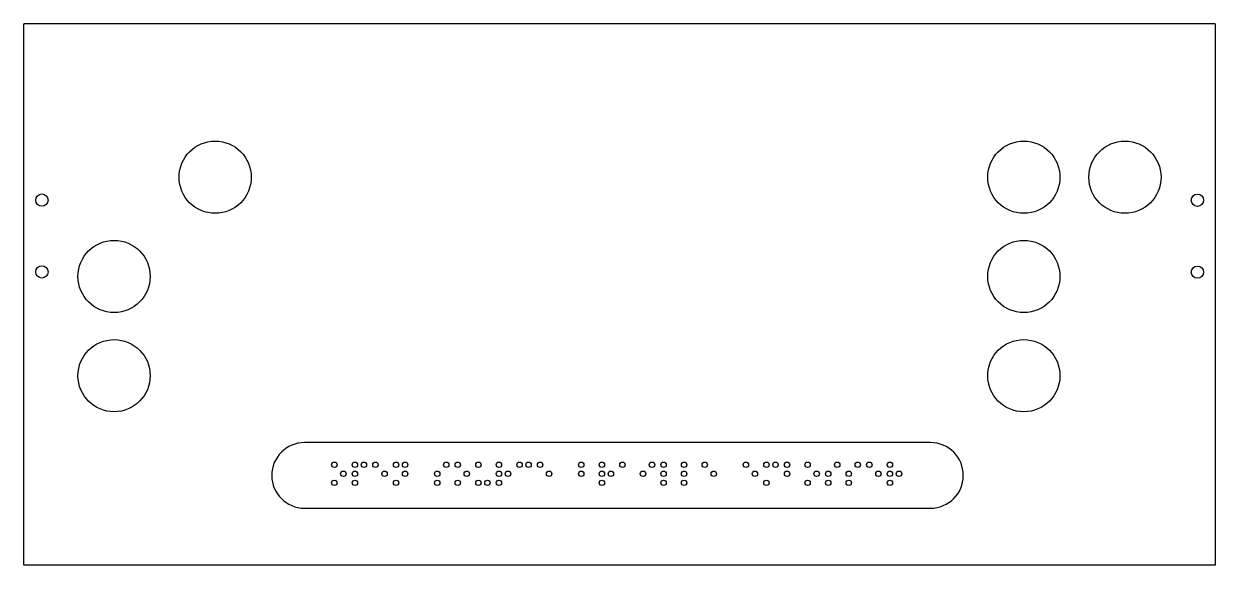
# Model space of a CAD drawing. Extents: x 11 to 578, y 32 to 388.
# Drawn here: x 16.8 to 346.8, y 31.8 to 181.8 of the extents above; entities that cross this region are included whole.
import ezdxf

# ---------------------------------------------------------------- set-up
doc = ezdxf.new("R2010")
doc.units = 0
doc.layers.add('BrailleRAP_V5_600x400_planche1', color=7, linetype='CONTINUOUS')

msp = doc.modelspace()

# ---------------------------------------------------------------- linework, layer by layer
at = {"layer": 'BrailleRAP_V5_600x400_planche1', "color": 3}
for points in [[(16.834167, 31.797121), (16.834167, 181.797171)], [(346.834169, 181.7971), (16.834202, 181.7971)], [(346.834169, 181.7971), (346.834169, 31.797051)], [(346.834169, 31.797121), (16.834202, 31.797121)]]:
    msp.add_lwpolyline(points, dxfattribs=at)
for points in [[(59.834179, 139.297115)], [(303.834157, 139.297115)], [(331.834164, 139.297115)], [(23.534158, 132.958793)], [(340.206039, 132.910956)], [(23.534158, 113.036233)], [(340.206039, 112.988396)], [(31.834172, 111.797101)], [(303.834157, 111.797101)], [(31.834172, 84.297121)], [(303.834157, 84.297121)]]:
    msp.add_lwpolyline(points, close=True, dxfattribs=at)
at = {"layer": 'BrailleRAP_V5_600x400_planche1', "color": 7}
for points in [[(267.989784, 65.745455), (94.583283, 65.745455)], [(94.583283, 47.593628), (267.989784, 47.593628)]]:
    msp.add_lwpolyline(points, dxfattribs=at)
at = {"layer": 'BrailleRAP_V5_600x400_planche1', "color": 3}
for points in [[(59.834179, 139.297115), (59.834179, 144.819851), (64.311281, 149.296954), (69.834017, 149.296954)], [(69.834017, 149.296954), (75.357106, 149.296954), (79.834209, 144.819851), (79.834209, 139.297115)], [(283.834127, 139.297115), (283.834127, 144.819851), (288.31123, 149.296954), (293.834319, 149.296954)], [(293.834319, 149.296954), (299.357055, 149.296954), (303.834157, 144.819851), (303.834157, 139.297115)], [(311.834134, 139.297115), (311.834134, 144.819851), (316.311237, 149.296954), (321.834326, 149.296954)], [(321.834326, 149.296954), (327.357062, 149.296954), (331.834164, 144.819851), (331.834164, 139.297115)], [(69.834017, 129.297277), (64.311281, 129.297277), (59.834179, 133.77438), (59.834179, 139.297115)], [(79.834209, 139.297115), (79.834209, 133.77438), (75.357106, 129.297277), (69.834017, 129.297277)], [(293.834319, 129.297277), (288.31123, 129.297277), (283.834127, 133.77438), (283.834127, 139.297115)], [(303.834157, 139.297115), (303.834157, 133.77438), (299.357055, 129.297277), (293.834319, 129.297277)], [(321.834326, 129.297277), (316.311237, 129.297277), (311.834134, 133.77438), (311.834134, 139.297115)], [(331.834164, 139.297115), (331.834164, 133.77438), (327.357062, 129.297277), (321.834326, 129.297277)], [(20.134086, 132.958793), (20.134086, 133.897534), (20.89538, 134.658829), (21.834122, 134.658829)], [(21.834122, 131.258757), (20.89538, 131.258757), (20.134086, 132.020051), (20.134086, 132.958793)], [(21.834122, 134.658829), (22.772863, 134.658829), (23.534158, 133.897534), (23.534158, 132.958793)], [(23.534158, 132.958793), (23.534158, 132.020051), (22.772863, 131.258757), (21.834122, 131.258757)], [(340.206039, 132.910956), (340.206039, 133.849698), (340.966981, 134.610992), (341.906075, 134.610992)], [(341.906075, 131.21092), (340.966981, 131.21092), (340.206039, 131.972214), (340.206039, 132.910956)], [(341.906075, 134.610992), (342.844817, 134.610992), (343.606111, 133.849698), (343.606111, 132.910956)], [(343.606111, 132.910956), (343.606111, 131.972214), (342.844817, 131.21092), (341.906075, 131.21092)], [(31.834172, 111.797101), (31.834172, 117.319837), (36.311275, 121.796939), (41.834011, 121.796939)], [(41.834011, 121.796939), (47.357099, 121.796939), (51.834202, 117.319837), (51.834202, 111.797101)], [(283.834127, 111.797101), (283.834127, 117.319837), (288.31123, 121.796939), (293.834319, 121.796939)], [(293.834319, 121.796939), (299.357055, 121.796939), (303.834157, 117.319837), (303.834157, 111.797101)], [(20.134086, 113.036233), (20.134086, 113.974974), (20.89538, 114.736269), (21.834122, 114.736269)], [(21.834122, 111.336196), (20.89538, 111.336196), (20.134086, 112.097491), (20.134086, 113.036233)], [(21.834122, 114.736269), (22.772863, 114.736269), (23.534158, 113.974974), (23.534158, 113.036233)], [(23.534158, 113.036233), (23.534158, 112.097491), (22.772863, 111.336196), (21.834122, 111.336196)], [(340.206039, 112.988396), (340.206039, 113.927137), (340.966981, 114.688432), (341.906075, 114.688432)], [(341.906075, 111.28836), (340.966981, 111.28836), (340.206039, 112.049654), (340.206039, 112.988396)], [(341.906075, 114.688432), (342.844817, 114.688432), (343.606111, 113.927137), (343.606111, 112.988396)], [(343.606111, 112.988396), (343.606111, 112.049654), (342.844817, 111.28836), (341.906075, 111.28836)], [(41.834011, 101.797262), (36.311275, 101.797262), (31.834172, 106.274365), (31.834172, 111.797101)], [(51.834202, 111.797101), (51.834202, 106.274365), (47.357099, 101.797262), (41.834011, 101.797262)], [(293.834319, 101.797262), (288.31123, 101.797262), (283.834127, 106.274365), (283.834127, 111.797101)], [(303.834157, 111.797101), (303.834157, 106.274365), (299.357055, 101.797262), (293.834319, 101.797262)], [(31.834172, 84.297121), (31.834172, 89.819857), (36.311275, 94.29696), (41.834011, 94.29696)], [(41.834011, 94.29696), (47.357099, 94.29696), (51.834202, 89.819857), (51.834202, 84.297121)], [(283.834127, 84.297121), (283.834127, 89.819857), (288.31123, 94.29696), (293.834319, 94.29696)], [(293.834319, 94.29696), (299.357055, 94.29696), (303.834157, 89.819857), (303.834157, 84.297121)], [(41.834011, 74.297282), (36.311275, 74.297282), (31.834172, 78.774385), (31.834172, 84.297121)], [(51.834202, 84.297121), (51.834202, 78.774385), (47.357099, 74.297282), (41.834011, 74.297282)], [(293.834319, 74.297282), (288.31123, 74.297282), (283.834127, 78.774385), (283.834127, 84.297121)], [(303.834157, 84.297121), (303.834157, 78.774385), (299.357055, 74.297282), (293.834319, 74.297282)]]:
    msp.add_open_spline(points, degree=3, dxfattribs=at)
at = {"layer": 'BrailleRAP_V5_600x400_planche1', "color": 7}
for points in [[(94.583283, 65.745455), (89.570664, 65.745455), (85.507369, 61.682161), (85.507369, 56.669542)], [(277.065698, 56.669542), (277.065698, 61.682161), (273.002403, 65.745455), (267.989784, 65.745455)], [(102.09438, 59.612802), (102.09438, 60.026963), (102.430225, 60.362807), (102.844386, 60.362807)], [(102.844386, 58.862796), (102.430225, 58.862796), (102.09438, 59.198641), (102.09438, 59.612802)], [(102.844386, 60.362807), (103.258547, 60.362807), (103.594391, 60.026963), (103.594391, 59.612802)], [(103.594391, 59.612802), (103.594391, 59.198641), (103.258547, 58.862796), (102.844386, 58.862796)], [(107.794387, 59.612802), (107.794387, 60.026963), (108.130231, 60.362807), (108.544393, 60.362807)], [(108.544393, 58.862796), (108.130231, 58.862796), (107.794387, 59.198641), (107.794387, 59.612802)], [(108.544393, 60.362807), (108.958554, 60.362807), (109.294398, 60.026963), (109.294398, 59.612802)], [(109.294398, 59.612802), (109.294398, 59.198641), (108.958554, 58.862796), (108.544393, 58.862796)], [(110.294382, 59.612802), (110.294382, 60.026963), (110.630226, 60.362807), (111.044388, 60.362807)], [(111.044388, 58.862796), (110.630226, 58.862796), (110.294382, 59.198641), (110.294382, 59.612802)], [(111.044388, 60.362807), (111.458549, 60.362807), (111.794393, 60.026963), (111.794393, 59.612802)], [(111.794393, 59.612802), (111.794393, 59.198641), (111.458549, 58.862796), (111.044388, 58.862796)], [(113.494394, 59.612802), (113.494394, 60.026963), (113.830238, 60.362807), (114.244399, 60.362807)], [(114.244399, 58.862796), (113.830238, 58.862796), (113.494394, 59.198641), (113.494394, 59.612802)], [(114.244399, 60.362807), (114.65856, 60.362807), (114.994405, 60.026963), (114.994405, 59.612802)], [(114.994405, 59.612802), (114.994405, 59.198641), (114.65856, 58.862796), (114.244399, 58.862796)], [(119.194365, 59.612802), (119.194365, 60.026963), (119.53021, 60.362807), (119.944371, 60.362807)], [(119.944371, 58.862796), (119.53021, 58.862796), (119.194365, 59.198641), (119.194365, 59.612802)], [(119.944371, 60.362807), (120.358532, 60.362807), (120.694376, 60.026963), (120.694376, 59.612802)], [(120.694376, 59.612802), (120.694376, 59.198641), (120.358532, 58.862796), (119.944371, 58.862796)], [(121.694396, 59.612802), (121.694396, 60.026963), (122.03024, 60.362807), (122.444401, 60.362807)], [(122.444401, 58.862796), (122.03024, 58.862796), (121.694396, 59.198641), (121.694396, 59.612802)], [(122.444401, 60.362807), (122.858562, 60.362807), (123.194407, 60.026963), (123.194407, 59.612802)], [(123.194407, 59.612802), (123.194407, 59.198641), (122.858562, 58.862796), (122.444401, 58.862796)], [(133.094374, 59.612802), (133.094374, 60.026963), (133.430218, 60.362807), (133.844379, 60.362807)], [(133.844379, 58.862796), (133.430218, 58.862796), (133.094374, 59.198641), (133.094374, 59.612802)], [(133.844379, 60.362807), (134.258541, 60.362807), (134.594385, 60.026963), (134.594385, 59.612802)], [(134.594385, 59.612802), (134.594385, 59.198641), (134.258541, 58.862796), (133.844379, 58.862796)], [(136.294386, 59.612802), (136.294386, 60.026963), (136.63023, 60.362807), (137.044391, 60.362807)], [(137.044391, 58.862796), (136.63023, 58.862796), (136.294386, 59.198641), (136.294386, 59.612802)], [(137.044391, 60.362807), (137.458552, 60.362807), (137.794397, 60.026963), (137.794397, 59.612802)], [(137.794397, 59.612802), (137.794397, 59.198641), (137.458552, 58.862796), (137.044391, 58.862796)], [(141.994393, 59.612802), (141.994393, 60.026963), (142.330237, 60.362807), (142.744398, 60.362807)], [(142.744398, 58.862796), (142.330237, 58.862796), (141.994393, 59.198641), (141.994393, 59.612802)], [(142.744398, 60.362807), (143.158559, 60.362807), (143.494404, 60.026963), (143.494404, 59.612802)], [(143.494404, 59.612802), (143.494404, 59.198641), (143.158559, 58.862796), (142.744398, 58.862796)], [(147.694364, 59.612802), (147.694364, 60.026963), (148.030209, 60.362807), (148.44437, 60.362807)], [(148.44437, 58.862796), (148.030209, 58.862796), (147.694364, 59.198641), (147.694364, 59.612802)], [(148.44437, 60.362807), (148.858531, 60.362807), (149.194375, 60.026963), (149.194375, 59.612802)], [(149.194375, 59.612802), (149.194375, 59.198641), (148.858531, 58.862796), (148.44437, 58.862796)], [(153.394371, 59.612802), (153.394371, 60.026963), (153.730215, 60.362807), (154.144376, 60.362807)], [(154.144376, 58.862796), (153.730215, 58.862796), (153.394371, 59.198641), (153.394371, 59.612802)], [(154.144376, 60.362807), (154.558538, 60.362807), (154.894382, 60.026963), (154.894382, 59.612802)], [(154.894382, 59.612802), (154.894382, 59.198641), (154.558538, 58.862796), (154.144376, 58.862796)], [(155.894366, 59.612802), (155.894366, 60.026963), (156.23021, 60.362807), (156.644371, 60.362807)], [(156.644371, 58.862796), (156.23021, 58.862796), (155.894366, 59.198641), (155.894366, 59.612802)], [(156.644371, 60.362807), (157.058532, 60.362807), (157.394377, 60.026963), (157.394377, 59.612802)], [(157.394377, 59.612802), (157.394377, 59.198641), (157.058532, 58.862796), (156.644371, 58.862796)], [(159.094378, 59.612802), (159.094378, 60.026963), (159.430222, 60.362807), (159.844383, 60.362807)], [(159.844383, 58.862796), (159.430222, 58.862796), (159.094378, 59.198641), (159.094378, 59.612802)], [(159.844383, 60.362807), (160.258544, 60.362807), (160.594389, 60.026963), (160.594389, 59.612802)], [(160.594389, 59.612802), (160.594389, 59.198641), (160.258544, 58.862796), (159.844383, 58.862796)], [(170.494391, 59.612802), (170.494391, 60.026963), (170.830236, 60.362807), (171.244397, 60.362807)], [(171.244397, 58.862796), (170.830236, 58.862796), (170.494391, 59.198641), (170.494391, 59.612802)], [(171.244397, 60.362807), (171.658558, 60.362807), (171.994402, 60.026963), (171.994402, 59.612802)], [(171.994402, 59.612802), (171.994402, 59.198641), (171.658558, 58.862796), (171.244397, 58.862796)], [(176.194363, 59.612802), (176.194363, 60.026963), (176.530207, 60.362807), (176.944368, 60.362807)], [(176.944368, 58.862796), (176.530207, 58.862796), (176.194363, 59.198641), (176.194363, 59.612802)], [(176.944368, 60.362807), (177.358529, 60.362807), (177.694374, 60.026963), (177.694374, 59.612802)], [(177.694374, 59.612802), (177.694374, 59.198641), (177.358529, 58.862796), (176.944368, 58.862796)], [(181.89437, 59.612802), (181.89437, 60.026963), (182.230214, 60.362807), (182.644375, 60.362807)], [(182.644375, 58.862796), (182.230214, 58.862796), (181.89437, 59.198641), (181.89437, 59.612802)], [(182.644375, 60.362807), (183.058536, 60.362807), (183.394381, 60.026963), (183.394381, 59.612802)], [(183.394381, 59.612802), (183.394381, 59.198641), (183.058536, 58.862796), (182.644375, 58.862796)], [(190.094371, 59.612802), (190.094371, 60.026963), (190.430216, 60.362807), (190.844377, 60.362807)], [(190.844377, 58.862796), (190.430216, 58.862796), (190.094371, 59.198641), (190.094371, 59.612802)], [(190.844377, 60.362807), (191.258538, 60.362807), (191.594382, 60.026963), (191.594382, 59.612802)], [(191.594382, 59.612802), (191.594382, 59.198641), (191.258538, 58.862796), (190.844377, 58.862796)], [(193.294383, 59.612802), (193.294383, 60.026963), (193.630228, 60.362807), (194.044389, 60.362807)], [(194.044389, 58.862796), (193.630228, 58.862796), (193.294383, 59.198641), (193.294383, 59.612802)], [(194.044389, 60.362807), (194.45855, 60.362807), (194.794394, 60.026963), (194.794394, 59.612802)], [(194.794394, 59.612802), (194.794394, 59.198641), (194.45855, 58.862796), (194.044389, 58.862796)], [(198.99439, 59.612802), (198.99439, 60.026963), (199.330234, 60.362807), (199.744396, 60.362807)], [(199.744396, 58.862796), (199.330234, 58.862796), (198.99439, 59.198641), (198.99439, 59.612802)], [(199.744396, 60.362807), (200.158557, 60.362807), (200.494401, 60.026963), (200.494401, 59.612802)], [(200.494401, 59.612802), (200.494401, 59.198641), (200.158557, 58.862796), (199.744396, 58.862796)], [(204.694362, 59.612802), (204.694362, 60.026963), (205.030206, 60.362807), (205.444367, 60.362807)], [(205.444367, 58.862796), (205.030206, 58.862796), (204.694362, 59.198641), (204.694362, 59.612802)], [(205.444367, 60.362807), (205.858528, 60.362807), (206.194373, 60.026963), (206.194373, 59.612802)], [(206.194373, 59.612802), (206.194373, 59.198641), (205.858528, 58.862796), (205.444367, 58.862796)], [(216.094375, 59.612802), (216.094375, 60.026963), (216.43022, 60.362807), (216.844381, 60.362807)], [(216.844381, 58.862796), (216.43022, 58.862796), (216.094375, 59.198641), (216.094375, 59.612802)], [(216.844381, 60.362807), (217.258542, 60.362807), (217.594386, 60.026963), (217.594386, 59.612802)], [(217.594386, 59.612802), (217.594386, 59.198641), (217.258542, 58.862796), (216.844381, 58.862796)], [(221.794382, 59.612802), (221.794382, 60.026963), (222.130226, 60.362807), (222.544387, 60.362807)], [(222.544387, 58.862796), (222.130226, 58.862796), (221.794382, 59.198641), (221.794382, 59.612802)], [(222.544387, 60.362807), (222.958549, 60.362807), (223.294393, 60.026963), (223.294393, 59.612802)], [(223.294393, 59.612802), (223.294393, 59.198641), (222.958549, 58.862796), (222.544387, 58.862796)], [(224.294377, 59.612802), (224.294377, 60.026963), (224.630221, 60.362807), (225.044382, 60.362807)], [(225.044382, 58.862796), (224.630221, 58.862796), (224.294377, 59.198641), (224.294377, 59.612802)], [(225.044382, 60.362807), (225.458544, 60.362807), (225.794388, 60.026963), (225.794388, 59.612802)], [(225.794388, 59.612802), (225.794388, 59.198641), (225.458544, 58.862796), (225.044382, 58.862796)], [(227.494389, 59.612802), (227.494389, 60.026963), (227.830233, 60.362807), (228.244394, 60.362807)], [(228.244394, 58.862796), (227.830233, 58.862796), (227.494389, 59.198641), (227.494389, 59.612802)], [(228.244394, 60.362807), (228.658555, 60.362807), (228.9944, 60.026963), (228.9944, 59.612802)], [(228.9944, 59.612802), (228.9944, 59.198641), (228.658555, 58.862796), (228.244394, 58.862796)], [(233.19436, 59.612802), (233.19436, 60.026963), (233.530205, 60.362807), (233.944366, 60.362807)], [(233.944366, 58.862796), (233.530205, 58.862796), (233.19436, 59.198641), (233.19436, 59.612802)], [(233.944366, 60.362807), (234.358527, 60.362807), (234.694371, 60.026963), (234.694371, 59.612802)], [(234.694371, 59.612802), (234.694371, 59.198641), (234.358527, 58.862796), (233.944366, 58.862796)], [(241.394362, 59.612802), (241.394362, 60.026963), (241.730206, 60.362807), (242.144368, 60.362807)], [(242.144368, 58.862796), (241.730206, 58.862796), (241.394362, 59.198641), (241.394362, 59.612802)], [(242.144368, 60.362807), (242.558529, 60.362807), (242.894373, 60.026963), (242.894373, 59.612802)], [(242.894373, 59.612802), (242.894373, 59.198641), (242.558529, 58.862796), (242.144368, 58.862796)], [(247.094369, 59.612802), (247.094369, 60.026963), (247.430213, 60.362807), (247.844374, 60.362807)], [(247.844374, 58.862796), (247.430213, 58.862796), (247.094369, 59.198641), (247.094369, 59.612802)], [(247.844374, 60.362807), (248.258535, 60.362807), (248.59438, 60.026963), (248.59438, 59.612802)], [(248.59438, 59.612802), (248.59438, 59.198641), (248.258535, 58.862796), (247.844374, 58.862796)], [(250.294381, 59.612802), (250.294381, 60.026963), (250.630225, 60.362807), (251.044386, 60.362807)], [(251.044386, 58.862796), (250.630225, 58.862796), (250.294381, 59.198641), (250.294381, 59.612802)], [(251.044386, 60.362807), (251.458547, 60.362807), (251.794392, 60.026963), (251.794392, 59.612802)], [(251.794392, 59.612802), (251.794392, 59.198641), (251.458547, 58.862796), (251.044386, 58.862796)], [(255.994387, 59.612802), (255.994387, 60.026963), (256.330232, 60.362807), (256.744393, 60.362807)], [(256.744393, 58.862796), (256.330232, 58.862796), (255.994387, 59.198641), (255.994387, 59.612802)], [(256.744393, 60.362807), (257.158554, 60.362807), (257.494399, 60.026963), (257.494399, 59.612802)], [(257.494399, 59.612802), (257.494399, 59.198641), (257.158554, 58.862796), (256.744393, 58.862796)], [(85.507369, 56.669542), (85.507369, 51.657275), (89.570664, 47.593628), (94.583283, 47.593628)], [(104.594375, 57.112807), (104.594375, 57.526968), (104.93022, 57.862813), (105.344381, 57.862813)], [(105.344381, 56.362801), (104.93022, 56.362801), (104.594375, 56.698646), (104.594375, 57.112807)], [(105.344381, 57.862813), (105.758542, 57.862813), (106.094386, 57.526968), (106.094386, 57.112807)], [(106.094386, 57.112807), (106.094386, 56.698646), (105.758542, 56.362801), (105.344381, 56.362801)], [(107.794387, 57.112807), (107.794387, 57.526968), (108.130231, 57.862813), (108.544393, 57.862813)], [(108.544393, 56.362801), (108.130231, 56.362801), (107.794387, 56.698646), (107.794387, 57.112807)], [(108.544393, 57.862813), (108.958554, 57.862813), (109.294398, 57.526968), (109.294398, 57.112807)], [(109.294398, 57.112807), (109.294398, 56.698646), (108.958554, 56.362801), (108.544393, 56.362801)], [(115.994389, 57.112807), (115.994389, 57.526968), (116.330233, 57.862813), (116.744394, 57.862813)], [(116.744394, 56.362801), (116.330233, 56.362801), (115.994389, 56.698646), (115.994389, 57.112807)], [(116.744394, 57.862813), (117.158555, 57.862813), (117.4944, 57.526968), (117.4944, 57.112807)], [(117.4944, 57.112807), (117.4944, 56.698646), (117.158555, 56.362801), (116.744394, 56.362801)], [(121.694396, 57.112807), (121.694396, 57.526968), (122.03024, 57.862813), (122.444401, 57.862813)], [(122.444401, 56.362801), (122.03024, 56.362801), (121.694396, 56.698646), (121.694396, 57.112807)], [(122.444401, 57.862813), (122.858562, 57.862813), (123.194407, 57.526968), (123.194407, 57.112807)], [(123.194407, 57.112807), (123.194407, 56.698646), (122.858562, 56.362801), (122.444401, 56.362801)], [(130.594379, 57.112807), (130.594379, 57.526968), (130.930223, 57.862813), (131.344384, 57.862813)], [(131.344384, 56.362801), (130.930223, 56.362801), (130.594379, 56.698646), (130.594379, 57.112807)], [(131.344384, 57.862813), (131.758546, 57.862813), (132.09439, 57.526968), (132.09439, 57.112807)], [(132.09439, 57.112807), (132.09439, 56.698646), (131.758546, 56.362801), (131.344384, 56.362801)], [(138.794381, 57.112807), (138.794381, 57.526968), (139.130225, 57.862813), (139.544386, 57.862813)], [(139.544386, 56.362801), (139.130225, 56.362801), (138.794381, 56.698646), (138.794381, 57.112807)], [(139.544386, 57.862813), (139.958547, 57.862813), (140.294392, 57.526968), (140.294392, 57.112807)], [(140.294392, 57.112807), (140.294392, 56.698646), (139.958547, 56.362801), (139.544386, 56.362801)], [(147.694364, 57.112807), (147.694364, 57.526968), (148.030209, 57.862813), (148.44437, 57.862813)], [(148.44437, 56.362801), (148.030209, 56.362801), (147.694364, 56.698646), (147.694364, 57.112807)], [(148.44437, 57.862813), (148.858531, 57.862813), (149.194375, 57.526968), (149.194375, 57.112807)], [(149.194375, 57.112807), (149.194375, 56.698646), (148.858531, 56.362801), (148.44437, 56.362801)], [(150.194394, 57.112807), (150.194394, 57.526968), (150.530239, 57.862813), (150.9444, 57.862813)], [(150.9444, 56.362801), (150.530239, 56.362801), (150.194394, 56.698646), (150.194394, 57.112807)], [(150.9444, 57.862813), (151.358561, 57.862813), (151.694405, 57.526968), (151.694405, 57.112807)], [(151.694405, 57.112807), (151.694405, 56.698646), (151.358561, 56.362801), (150.9444, 56.362801)], [(161.594373, 57.112807), (161.594373, 57.526968), (161.930217, 57.862813), (162.344378, 57.862813)], [(162.344378, 56.362801), (161.930217, 56.362801), (161.594373, 56.698646), (161.594373, 57.112807)], [(162.344378, 57.862813), (162.758539, 57.862813), (163.094384, 57.526968), (163.094384, 57.112807)], [(163.094384, 57.112807), (163.094384, 56.698646), (162.758539, 56.362801), (162.344378, 56.362801)], [(170.494391, 57.112807), (170.494391, 57.526968), (170.830236, 57.862813), (171.244397, 57.862813)], [(171.244397, 56.362801), (170.830236, 56.362801), (170.494391, 56.698646), (170.494391, 57.112807)], [(171.244397, 57.862813), (171.658558, 57.862813), (171.994402, 57.526968), (171.994402, 57.112807)], [(171.994402, 57.112807), (171.994402, 56.698646), (171.658558, 56.362801), (171.244397, 56.362801)], [(176.194363, 57.112807), (176.194363, 57.526968), (176.530207, 57.862813), (176.944368, 57.862813)], [(176.944368, 56.362801), (176.530207, 56.362801), (176.194363, 56.698646), (176.194363, 57.112807)], [(176.944368, 57.862813), (177.358529, 57.862813), (177.694374, 57.526968), (177.694374, 57.112807)], [(177.694374, 57.112807), (177.694374, 56.698646), (177.358529, 56.362801), (176.944368, 56.362801)], [(178.694393, 57.112807), (178.694393, 57.526968), (179.030237, 57.862813), (179.444399, 57.862813)], [(179.444399, 56.362801), (179.030237, 56.362801), (178.694393, 56.698646), (178.694393, 57.112807)], [(179.444399, 57.862813), (179.85856, 57.862813), (180.194404, 57.526968), (180.194404, 57.112807)], [(180.194404, 57.112807), (180.194404, 56.698646), (179.85856, 56.362801), (179.444399, 56.362801)], [(187.594376, 57.112807), (187.594376, 57.526968), (187.930221, 57.862813), (188.344382, 57.862813)], [(188.344382, 56.362801), (187.930221, 56.362801), (187.594376, 56.698646), (187.594376, 57.112807)], [(188.344382, 57.862813), (188.758543, 57.862813), (189.094387, 57.526968), (189.094387, 57.112807)], [(189.094387, 57.112807), (189.094387, 56.698646), (188.758543, 56.362801), (188.344382, 56.362801)], [(193.294383, 57.112807), (193.294383, 57.526968), (193.630228, 57.862813), (194.044389, 57.862813)], [(194.044389, 56.362801), (193.630228, 56.362801), (193.294383, 56.698646), (193.294383, 57.112807)], [(194.044389, 57.862813), (194.45855, 57.862813), (194.794394, 57.526968), (194.794394, 57.112807)], [(194.794394, 57.112807), (194.794394, 56.698646), (194.45855, 56.362801), (194.044389, 56.362801)], [(198.99439, 57.112807), (198.99439, 57.526968), (199.330234, 57.862813), (199.744396, 57.862813)], [(199.744396, 56.362801), (199.330234, 56.362801), (198.99439, 56.698646), (198.99439, 57.112807)], [(199.744396, 57.862813), (200.158557, 57.862813), (200.494401, 57.526968), (200.494401, 57.112807)], [(200.494401, 57.112807), (200.494401, 56.698646), (200.158557, 56.362801), (199.744396, 56.362801)], [(207.194392, 57.112807), (207.194392, 57.526968), (207.530236, 57.862813), (207.944397, 57.862813)], [(207.944397, 56.362801), (207.530236, 56.362801), (207.194392, 56.698646), (207.194392, 57.112807)], [(207.944397, 57.862813), (208.358558, 57.862813), (208.694403, 57.526968), (208.694403, 57.112807)], [(208.694403, 57.112807), (208.694403, 56.698646), (208.358558, 56.362801), (207.944397, 56.362801)], [(218.59437, 57.112807), (218.59437, 57.526968), (218.930215, 57.862813), (219.344376, 57.862813)], [(219.344376, 56.362801), (218.930215, 56.362801), (218.59437, 56.698646), (218.59437, 57.112807)], [(219.344376, 57.862813), (219.758537, 57.862813), (220.094381, 57.526968), (220.094381, 57.112807)], [(220.094381, 57.112807), (220.094381, 56.698646), (219.758537, 56.362801), (219.344376, 56.362801)], [(227.494389, 57.112807), (227.494389, 57.526968), (227.830233, 57.862813), (228.244394, 57.862813)], [(228.244394, 56.362801), (227.830233, 56.362801), (227.494389, 56.698646), (227.494389, 57.112807)], [(228.244394, 57.862813), (228.658555, 57.862813), (228.9944, 57.526968), (228.9944, 57.112807)], [(228.9944, 57.112807), (228.9944, 56.698646), (228.658555, 56.362801), (228.244394, 56.362801)], [(235.69439, 57.112807), (235.69439, 57.526968), (236.030235, 57.862813), (236.444396, 57.862813)], [(236.444396, 56.362801), (236.030235, 56.362801), (235.69439, 56.698646), (235.69439, 57.112807)], [(236.444396, 57.862813), (236.858557, 57.862813), (237.194402, 57.526968), (237.194402, 57.112807)], [(237.194402, 57.112807), (237.194402, 56.698646), (236.858557, 56.362801), (236.444396, 56.362801)], [(238.894367, 57.112807), (238.894367, 57.526968), (239.230212, 57.862813), (239.644373, 57.862813)], [(239.644373, 56.362801), (239.230212, 56.362801), (238.894367, 56.698646), (238.894367, 57.112807)], [(239.644373, 57.862813), (240.058534, 57.862813), (240.394378, 57.526968), (240.394378, 57.112807)], [(240.394378, 57.112807), (240.394378, 56.698646), (240.058534, 56.362801), (239.644373, 56.362801)], [(244.594374, 57.112807), (244.594374, 57.526968), (244.930218, 57.862813), (245.344379, 57.862813)], [(245.344379, 56.362801), (244.930218, 56.362801), (244.594374, 56.698646), (244.594374, 57.112807)], [(245.344379, 57.862813), (245.758541, 57.862813), (246.094385, 57.526968), (246.094385, 57.112807)], [(246.094385, 57.112807), (246.094385, 56.698646), (245.758541, 56.362801), (245.344379, 56.362801)], [(252.794376, 57.112807), (252.794376, 57.526968), (253.13022, 57.862813), (253.544381, 57.862813)], [(253.544381, 56.362801), (253.13022, 56.362801), (252.794376, 56.698646), (252.794376, 57.112807)], [(253.544381, 57.862813), (253.958542, 57.862813), (254.294387, 57.526968), (254.294387, 57.112807)], [(254.294387, 57.112807), (254.294387, 56.698646), (253.958542, 56.362801), (253.544381, 56.362801)], [(255.994387, 57.112807), (255.994387, 57.526968), (256.330232, 57.862813), (256.744393, 57.862813)], [(256.744393, 56.362801), (256.330232, 56.362801), (255.994387, 56.698646), (255.994387, 57.112807)], [(256.744393, 57.862813), (257.158554, 57.862813), (257.494399, 57.526968), (257.494399, 57.112807)], [(257.494399, 57.112807), (257.494399, 56.698646), (257.158554, 56.362801), (256.744393, 56.362801)], [(258.494382, 57.112807), (258.494382, 57.526968), (258.830227, 57.862813), (259.244388, 57.862813)], [(259.244388, 56.362801), (258.830227, 56.362801), (258.494382, 56.698646), (258.494382, 57.112807)], [(259.244388, 57.862813), (259.658549, 57.862813), (259.994394, 57.526968), (259.994394, 57.112807)], [(259.994394, 57.112807), (259.994394, 56.698646), (259.658549, 56.362801), (259.244388, 56.362801)], [(267.989784, 47.593628), (273.002403, 47.593628), (277.065698, 51.657275), (277.065698, 56.669542)], [(102.09438, 54.612812), (102.09438, 55.026973), (102.430225, 55.362818), (102.844386, 55.362818)], [(102.844386, 53.862807), (102.430225, 53.862807), (102.09438, 54.198651), (102.09438, 54.612812)], [(102.844386, 55.362818), (103.258547, 55.362818), (103.594391, 55.026973), (103.594391, 54.612812)], [(103.594391, 54.612812), (103.594391, 54.198651), (103.258547, 53.862807), (102.844386, 53.862807)], [(107.794387, 54.612812), (107.794387, 55.026973), (108.130231, 55.362818), (108.544393, 55.362818)], [(108.544393, 53.862807), (108.130231, 53.862807), (107.794387, 54.198651), (107.794387, 54.612812)], [(108.544393, 55.362818), (108.958554, 55.362818), (109.294398, 55.026973), (109.294398, 54.612812)], [(109.294398, 54.612812), (109.294398, 54.198651), (108.958554, 53.862807), (108.544393, 53.862807)], [(119.194365, 54.612812), (119.194365, 55.026973), (119.53021, 55.362818), (119.944371, 55.362818)], [(119.944371, 53.862807), (119.53021, 53.862807), (119.194365, 54.198651), (119.194365, 54.612812)], [(119.944371, 55.362818), (120.358532, 55.362818), (120.694376, 55.026973), (120.694376, 54.612812)], [(120.694376, 54.612812), (120.694376, 54.198651), (120.358532, 53.862807), (119.944371, 53.862807)], [(130.594379, 54.612812), (130.594379, 55.026973), (130.930223, 55.362818), (131.344384, 55.362818)], [(131.344384, 53.862807), (130.930223, 53.862807), (130.594379, 54.198651), (130.594379, 54.612812)], [(131.344384, 55.362818), (131.758546, 55.362818), (132.09439, 55.026973), (132.09439, 54.612812)], [(132.09439, 54.612812), (132.09439, 54.198651), (131.758546, 53.862807), (131.344384, 53.862807)], [(136.294386, 54.612812), (136.294386, 55.026973), (136.63023, 55.362818), (137.044391, 55.362818)], [(137.044391, 53.862807), (136.63023, 53.862807), (136.294386, 54.198651), (136.294386, 54.612812)], [(137.044391, 55.362818), (137.458552, 55.362818), (137.794397, 55.026973), (137.794397, 54.612812)], [(137.794397, 54.612812), (137.794397, 54.198651), (137.458552, 53.862807), (137.044391, 53.862807)], [(141.994393, 54.612812), (141.994393, 55.026973), (142.330237, 55.362818), (142.744398, 55.362818)], [(142.744398, 53.862807), (142.330237, 53.862807), (141.994393, 54.198651), (141.994393, 54.612812)], [(142.744398, 55.362818), (143.158559, 55.362818), (143.494404, 55.026973), (143.494404, 54.612812)], [(143.494404, 54.612812), (143.494404, 54.198651), (143.158559, 53.862807), (142.744398, 53.862807)], [(144.494387, 54.612812), (144.494387, 55.026973), (144.830232, 55.362818), (145.244393, 55.362818)], [(145.244393, 53.862807), (144.830232, 53.862807), (144.494387, 54.198651), (144.494387, 54.612812)], [(145.244393, 55.362818), (145.658554, 55.362818), (145.994399, 55.026973), (145.994399, 54.612812)], [(145.994399, 54.612812), (145.994399, 54.198651), (145.658554, 53.862807), (145.244393, 53.862807)], [(147.694364, 54.612812), (147.694364, 55.026973), (148.030209, 55.362818), (148.44437, 55.362818)], [(148.44437, 53.862807), (148.030209, 53.862807), (147.694364, 54.198651), (147.694364, 54.612812)], [(148.44437, 55.362818), (148.858531, 55.362818), (149.194375, 55.026973), (149.194375, 54.612812)], [(149.194375, 54.612812), (149.194375, 54.198651), (148.858531, 53.862807), (148.44437, 53.862807)], [(176.194363, 54.612812), (176.194363, 55.026973), (176.530207, 55.362818), (176.944368, 55.362818)], [(176.944368, 53.862807), (176.530207, 53.862807), (176.194363, 54.198651), (176.194363, 54.612812)], [(176.944368, 55.362818), (177.358529, 55.362818), (177.694374, 55.026973), (177.694374, 54.612812)], [(177.694374, 54.612812), (177.694374, 54.198651), (177.358529, 53.862807), (176.944368, 53.862807)], [(193.294383, 54.612812), (193.294383, 55.026973), (193.630228, 55.362818), (194.044389, 55.362818)], [(194.044389, 53.862807), (193.630228, 53.862807), (193.294383, 54.198651), (193.294383, 54.612812)], [(194.044389, 55.362818), (194.45855, 55.362818), (194.794394, 55.026973), (194.794394, 54.612812)], [(194.794394, 54.612812), (194.794394, 54.198651), (194.45855, 53.862807), (194.044389, 53.862807)], [(198.99439, 54.612812), (198.99439, 55.026973), (199.330234, 55.362818), (199.744396, 55.362818)], [(199.744396, 53.862807), (199.330234, 53.862807), (198.99439, 54.198651), (198.99439, 54.612812)], [(199.744396, 55.362818), (200.158557, 55.362818), (200.494401, 55.026973), (200.494401, 54.612812)], [(200.494401, 54.612812), (200.494401, 54.198651), (200.158557, 53.862807), (199.744396, 53.862807)], [(221.794382, 54.612812), (221.794382, 55.026973), (222.130226, 55.362818), (222.544387, 55.362818)], [(222.544387, 53.862807), (222.130226, 53.862807), (221.794382, 54.198651), (221.794382, 54.612812)], [(222.544387, 55.362818), (222.958549, 55.362818), (223.294393, 55.026973), (223.294393, 54.612812)], [(223.294393, 54.612812), (223.294393, 54.198651), (222.958549, 53.862807), (222.544387, 53.862807)], [(233.19436, 54.612812), (233.19436, 55.026973), (233.530205, 55.362818), (233.944366, 55.362818)], [(233.944366, 53.862807), (233.530205, 53.862807), (233.19436, 54.198651), (233.19436, 54.612812)], [(233.944366, 55.362818), (234.358527, 55.362818), (234.694371, 55.026973), (234.694371, 54.612812)], [(234.694371, 54.612812), (234.694371, 54.198651), (234.358527, 53.862807), (233.944366, 53.862807)], [(238.894367, 54.612812), (238.894367, 55.026973), (239.230212, 55.362818), (239.644373, 55.362818)], [(239.644373, 53.862807), (239.230212, 53.862807), (238.894367, 54.198651), (238.894367, 54.612812)], [(239.644373, 55.362818), (240.058534, 55.362818), (240.394378, 55.026973), (240.394378, 54.612812)], [(240.394378, 54.612812), (240.394378, 54.198651), (240.058534, 53.862807), (239.644373, 53.862807)], [(244.594374, 54.612812), (244.594374, 55.026973), (244.930218, 55.362818), (245.344379, 55.362818)], [(245.344379, 53.862807), (244.930218, 53.862807), (244.594374, 54.198651), (244.594374, 54.612812)], [(245.344379, 55.362818), (245.758541, 55.362818), (246.094385, 55.026973), (246.094385, 54.612812)], [(246.094385, 54.612812), (246.094385, 54.198651), (245.758541, 53.862807), (245.344379, 53.862807)], [(255.994387, 54.612812), (255.994387, 55.026973), (256.330232, 55.362818), (256.744393, 55.362818)], [(256.744393, 53.862807), (256.330232, 53.862807), (255.994387, 54.198651), (255.994387, 54.612812)], [(256.744393, 55.362818), (257.158554, 55.362818), (257.494399, 55.026973), (257.494399, 54.612812)], [(257.494399, 54.612812), (257.494399, 54.198651), (257.158554, 53.862807), (256.744393, 53.862807)]]:
    msp.add_open_spline(points, degree=3, dxfattribs=at)

doc.saveas('drawing.dxf')
